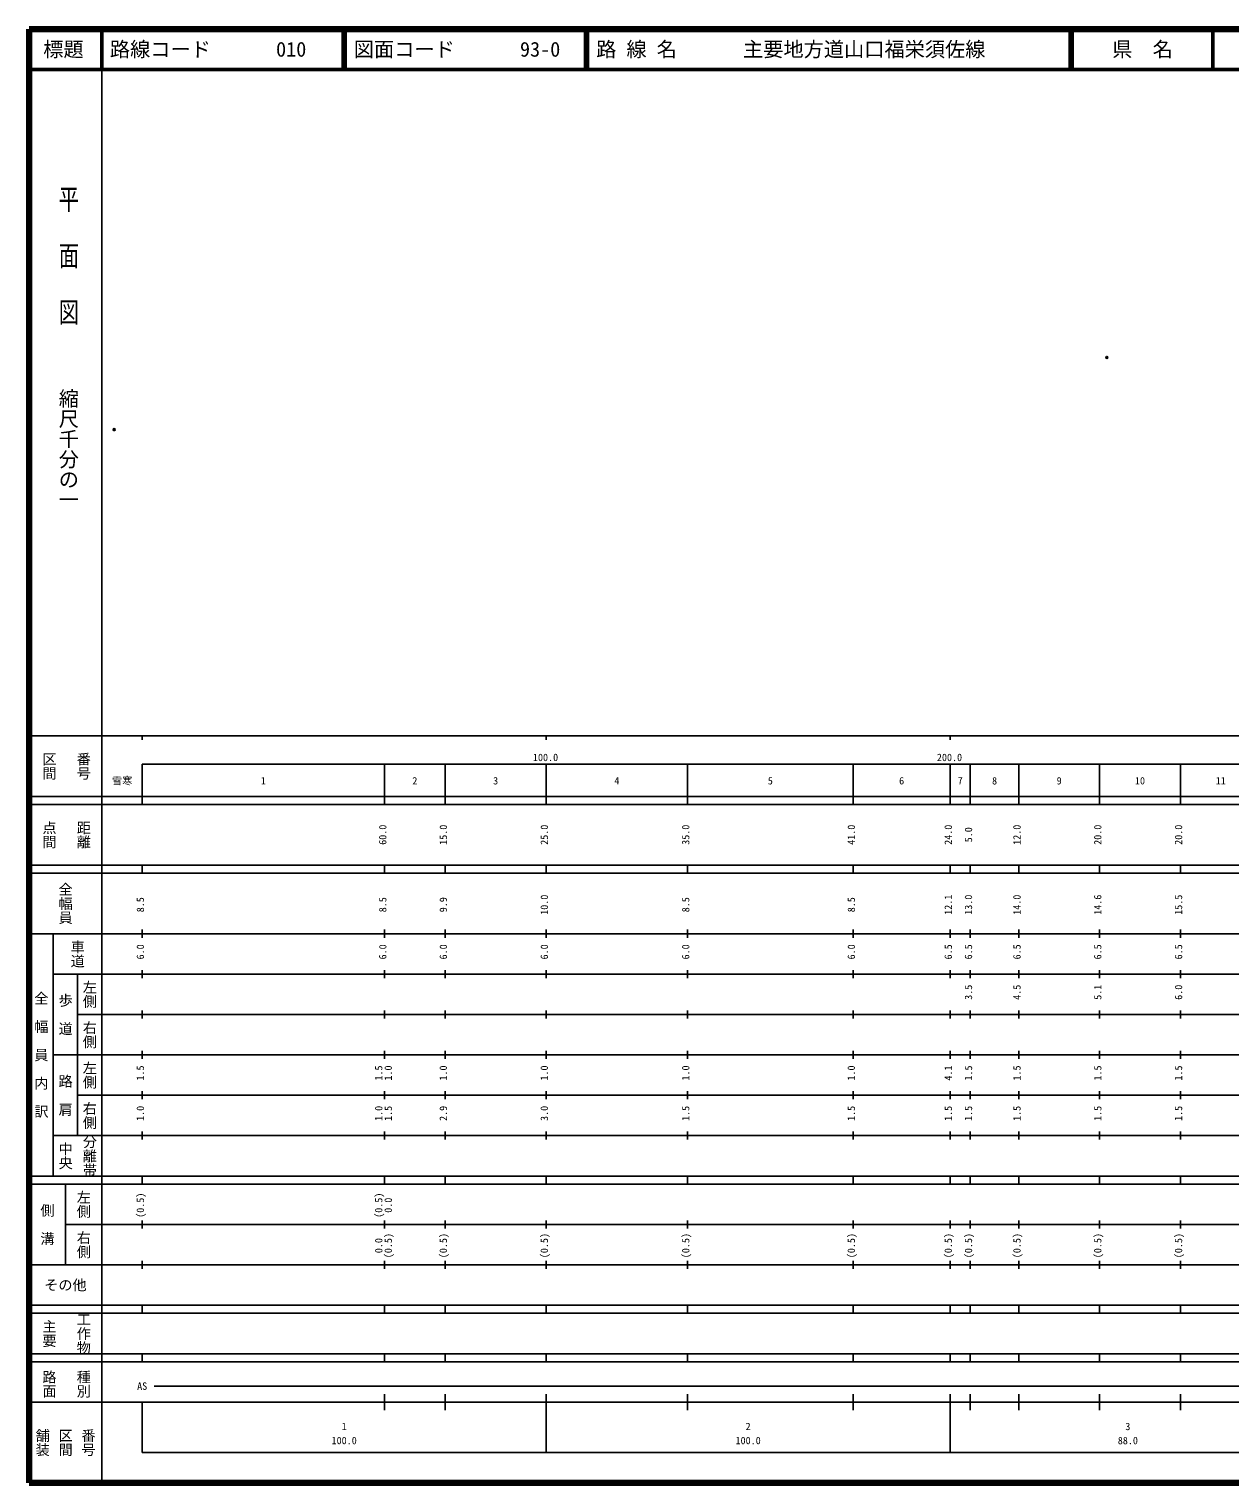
# Model space of a CAD drawing. Units: millimetres on the paper. Extents: x 40 to 680, y 20 to 380.
# Drawn here: x 40 to 337.3, y 20 to 380 of the extents above; entities that cross this region are included whole.
import ezdxf
from ezdxf.enums import TextEntityAlignment as Align

# ---------------------------------------------------------------- set-up
doc = ezdxf.new("R2010")
doc.units = ezdxf.units.MM
doc.header["$PDMODE"] = 32
doc.header["$PDSIZE"] = 0.5
doc.layers.add('M-OTRS', color=6, linetype='Continuous')
doc.layers.add('M-TTL-TXT', color=7, linetype='Continuous')
for name, color, linetype, lineweight in [('M-TTL', 2, 'Continuous', 140), ('M-TTL-BAND', 7, 'Continuous', 25), ('M-TTL-LINE', 7, 'Continuous', 50)]:
    doc.layers.add(name, color=color, linetype=linetype, lineweight=lineweight)
doc.styles.add('@ＭＳ ゴシック', font='')
doc.styles.add('ＭＳ ゴシック', font='')
doc.styles.get('@ＭＳ ゴシック').set_extended_font_data('@MS Gothic')
doc.styles.get('ＭＳ ゴシック').set_extended_font_data('MS Gothic')

msp = doc.modelspace()

# ---------------------------------------------------------------- linework, layer by layer
at = {"layer": 'M-OTRS'}
for p in [(306.784, 298.7), (61.071, 280.816)]:
    msp.add_point(p, dxfattribs=at)
at = {"layer": 'M-TTL'}
for p, q in [((40, 380), (40, 20)), ((680, 380), (40, 380)), ((40, 20), (680, 20))]:
    msp.add_line(p, q, dxfattribs=at)
at = {"layer": 'M-TTL-BAND'}
for p, q in [((58, 370), (58, 20)), ((40, 205), (579, 205)), ((68, 205), (68, 204)), ((168, 205), (168, 204)), ((268, 205), (268, 204)), ((68, 198), (579, 198)), ((68, 198), (68, 188)), ((128, 188), (128, 198)), ((143, 188), (143, 198)), ((168, 188), (168, 198)), ((203, 188), (203, 198)), ((244, 188), (244, 198)), ((268, 188), (268, 198)), ((273, 188), (273, 198)), ((285, 188), (285, 198)), ((305, 188), (305, 198)), ((325, 188), (325, 198)), ((40, 190), (579, 190)), ((40, 188), (579, 188)), ((40, 173), (579, 173)), ((68, 171), (68, 173)), ((128, 171), (128, 173)), ((143, 171), (143, 173)), ((168, 171), (168, 173)), ((203, 171), (203, 173)), ((244, 171), (244, 173)), ((268, 171), (268, 173)), ((273, 171), (273, 173)), ((285, 171), (285, 173)), ((305, 171), (305, 173)), ((325, 171), (325, 173)), ((40, 171), (579, 171)), ((40, 156), (579, 156)), ((46, 96), (46, 156)), ((68, 155), (68, 157)), ((128, 155), (128, 157)), ((143, 155), (143, 157)), ((168, 155), (168, 157)), ((203, 155), (203, 157)), ((244, 155), (244, 157)), ((268, 155), (268, 157)), ((273, 155), (273, 157)), ((285, 155), (285, 157)), ((305, 155), (305, 157)), ((325, 155), (325, 157)), ((46, 146), (579, 146)), ((52, 146), (52, 106)), ((68, 145), (68, 147)), ((128, 145), (128, 147)), ((143, 145), (143, 147)), ((168, 145), (168, 147)), ((203, 145), (203, 147)), ((244, 145), (244, 147)), ((268, 145), (268, 147)), ((273, 145), (273, 147)), ((285, 145), (285, 147)), ((305, 145), (305, 147)), ((325, 145), (325, 147)), ((68, 135), (68, 137)), ((128, 135), (128, 137)), ((143, 135), (143, 137)), ((168, 135), (168, 137)), ((203, 135), (203, 137)), ((244, 135), (244, 137)), ((268, 135), (268, 137)), ((273, 135), (273, 137)), ((285, 135), (285, 137)), ((305, 135), (305, 137)), ((325, 135), (325, 137)), ((52, 136), (579, 136)), ((46, 126), (579, 126)), ((68, 125), (68, 127)), ((128, 125), (128, 127)), ((143, 125), (143, 127)), ((168, 125), (168, 127)), ((203, 125), (203, 127)), ((244, 125), (244, 127)), ((268, 125), (268, 127)), ((273, 125), (273, 127)), ((285, 125), (285, 127)), ((305, 125), (305, 127)), ((325, 125), (325, 127)), ((52, 116), (579, 116)), ((68, 115), (68, 117)), ((128, 115), (128, 117)), ((143, 115), (143, 117)), ((168, 115), (168, 117)), ((203, 115), (203, 117)), ((244, 115), (244, 117)), ((268, 115), (268, 117)), ((273, 115), (273, 117)), ((285, 115), (285, 117)), ((305, 115), (305, 117)), ((325, 115), (325, 117)), ((46, 106), (579, 106)), ((68, 105), (68, 107)), ((128, 105), (128, 107)), ((143, 105), (143, 107)), ((168, 105), (168, 107)), ((203, 105), (203, 107)), ((244, 105), (244, 107)), ((268, 105), (268, 107)), ((273, 105), (273, 107)), ((285, 105), (285, 107)), ((305, 105), (305, 107)), ((325, 105), (325, 107)), ((40, 96), (579, 96)), ((40, 94), (579, 94)), ((49, 94), (49, 74)), ((68, 94), (68, 96)), ((128, 94), (128, 96)), ((143, 94), (143, 96)), ((168, 94), (168, 96)), ((203, 94), (203, 96)), ((244, 94), (244, 96)), ((268, 94), (268, 96)), ((273, 94), (273, 96)), ((285, 94), (285, 96)), ((305, 94), (305, 96)), ((325, 94), (325, 96)), ((49, 84), (579, 84)), ((68, 83), (68, 85)), ((128, 83), (128, 85)), ((143, 83), (143, 85)), ((168, 83), (168, 85)), ((203, 83), (203, 85)), ((244, 83), (244, 85)), ((268, 83), (268, 85)), ((273, 83), (273, 85)), ((285, 83), (285, 85)), ((305, 83), (305, 85)), ((325, 83), (325, 85)), ((40, 74), (579, 74)), ((68, 73), (68, 75)), ((128, 73), (128, 75)), ((143, 73), (143, 75)), ((168, 73), (168, 75)), ((203, 73), (203, 75)), ((244, 73), (244, 75)), ((268, 73), (268, 75)), ((273, 73), (273, 75)), ((285, 73), (285, 75)), ((305, 73), (305, 75)), ((325, 73), (325, 75)), ((40, 64), (579, 64)), ((40, 62), (579, 62)), ((68, 62), (68, 64)), ((128, 62), (128, 64)), ((143, 62), (143, 64)), ((168, 62), (168, 64)), ((203, 62), (203, 64)), ((244, 62), (244, 64)), ((268, 62), (268, 64)), ((273, 62), (273, 64)), ((285, 62), (285, 64)), ((305, 62), (305, 64)), ((325, 62), (325, 64)), ((40, 52), (579, 52)), ((68, 50), (68, 52)), ((128, 50), (128, 52)), ((143, 50), (143, 52)), ((168, 50), (168, 52)), ((203, 50), (203, 52)), ((244, 50), (244, 52)), ((268, 50), (268, 52)), ((273, 50), (273, 52)), ((285, 50), (285, 52)), ((305, 50), (305, 52)), ((325, 50), (325, 52)), ((40, 50), (579, 50)), ((71, 44), (561, 44)), ((40, 40), (579, 40)), ((68, 40), (68, 27.5)), ((128, 38), (128, 42)), ((143, 38), (143, 42)), ((168, 27.5), (168, 42)), ((203, 38), (203, 42)), ((244, 38), (244, 42)), ((268, 27.5), (268, 42)), ((273, 38), (273, 42)), ((285, 38), (285, 42)), ((305, 38), (305, 42)), ((325, 38), (325, 42)), ((68, 27.5), (579, 27.5))]:
    msp.add_line(p, q, dxfattribs=at)
at = {"layer": 'M-TTL-LINE'}
for p, q in [((58, 380), (58, 370)), ((117.75, 380), (117.75, 370)), ((118.25, 380), (118.25, 370)), ((177.75, 380), (177.75, 370)), ((178.25, 380), (178.25, 370)), ((297.75, 380), (297.75, 370)), ((298.25, 380), (298.25, 370)), ((333, 380), (333, 370)), ((40, 370), (680, 370))]:
    msp.add_line(p, q, dxfattribs=at)

# ---------------------------------------------------------------- texts
at = {"layer": 'M-TTL-BAND', "style": '@ＭＳ ゴシック', "width": 1.4}
msp.add_text('平  面  図', height=3.666, rotation=270, dxfattribs=at).set_placement((49.777, 306.475), align=Align.MIDDLE_RIGHT)
at = {"layer": 'M-TTL-BAND', "style": '@ＭＳ ゴシック'}
msp.add_text('縮尺千分の一', height=3.666, rotation=270, dxfattribs=at).set_placement((49.777, 261.03), align=Align.MIDDLE_RIGHT)
for s, p in [('区間', (45, 197.5)), ('番号', (53.5, 197.5)), ('点間', (45, 180.5)), ('距離', (53.5, 180.5)), ('全幅員', (49, 163.5)), ('車道', (52, 151)), ('左側', (55, 141)), ('全\u3000幅\u3000員\u3000内\u3000訳', (43, 126)), ('歩\u3000道', (49, 136)), ('右側', (55, 131)), ('左側', (55, 121)), ('路\u3000肩', (49, 116)), ('右側', (55, 111)), ('分離帯', (55, 101)), ('中央', (49, 101)), ('左側', (53.5, 89)), ('側\u3000溝', (44.5, 84)), ('右側', (53.5, 79)), ('工作物', (53.5, 57)), ('主要', (45, 57)), ('路面', (45, 44.5)), ('種別', (53.5, 44.5)), ('舗装', (43.333, 30)), ('区間', (49, 30)), ('番号', (54.667, 30))]:
    msp.add_text(s, height=2.566, rotation=270, dxfattribs=at).set_placement(p, align=Align.MIDDLE_CENTER)
at = {"layer": 'M-TTL-BAND', "style": 'ＭＳ ゴシック'}
for s, p in [('100.0', (167.844, 198.195)), ('200.0', (267.844, 198.195)), ('雪寒', (63.041, 192.405)), ('1', (98, 192.405)), ('2', (135.5, 192.405)), ('3', (155.5, 192.405)), ('4', (185.5, 192.405)), ('5', (223.5, 192.405)), ('6', (256, 192.405)), ('7', (270.5, 192.405)), ('8', (279, 192.405)), ('9', (295, 192.405)), ('10', (315, 192.405)), ('11', (335, 192.405)), ('AS', (68, 42.5)), ('1', (118, 32.523)), ('2', (218, 32.523)), ('3', (312, 32.523)), ('100.0', (118, 29.033)), ('100.0', (218, 29.033)), ('88.0', (312, 29.033))]:
    msp.add_text(s, height=1.833, dxfattribs=at).set_placement(p, align=Align.BOTTOM_CENTER)
for s, p in [('60.0', (129, 180.5)), ('15.0', (144, 180.5)), ('25.0', (169, 180.5)), ('35.0', (204, 180.5)), ('41.0', (245, 180.5)), ('24.0', (269, 180.5)), ('5.0', (274, 180.5)), ('12.0', (286, 180.5)), ('20.0', (306, 180.5)), ('20.0', (326, 180.5)), ('8.5', (69, 163.174)), ('8.5', (129, 163.174)), ('9.9', (144, 163.174)), ('10.0', (169, 163.174)), ('8.5', (204, 163.174)), ('8.5', (245, 163.174)), ('12.1', (269, 163.174)), ('13.0', (274, 163.174)), ('14.0', (286, 163.174)), ('14.6', (306, 163.174)), ('15.5', (326, 163.174)), ('6.0', (69, 151.5)), ('6.0', (129, 151.5)), ('6.0', (144, 151.5)), ('6.0', (169, 151.5)), ('6.0', (204, 151.5)), ('6.0', (245, 151.5)), ('6.5', (269, 151.5)), ('6.5', (274, 151.5)), ('6.5', (286, 151.5)), ('6.5', (306, 151.5)), ('6.5', (326, 151.5)), ('3.5', (274, 141.5)), ('4.5', (286, 141.5)), ('5.1', (306, 141.5)), ('6.0', (326, 141.5)), ('1.5', (69, 121.5)), ('1.5', (128, 121.5)), ('1.0', (130.37, 121.5)), ('1.0', (144, 121.5)), ('1.0', (169, 121.5)), ('1.0', (204, 121.5)), ('1.0', (245, 121.5)), ('4.1', (269, 121.5)), ('1.5', (274, 121.5)), ('1.5', (286, 121.5)), ('1.5', (306, 121.5)), ('1.5', (326, 121.5)), ('1.0', (69, 111.5)), ('1.0', (128, 111.5)), ('1.5', (130.37, 111.5)), ('2.9', (144, 111.5)), ('3.0', (169, 111.5)), ('1.5', (204, 111.5)), ('1.5', (245, 111.5)), ('1.5', (269, 111.5)), ('1.5', (274, 111.5)), ('1.5', (286, 111.5)), ('1.5', (306, 111.5)), ('1.5', (326, 111.5)), ('(0.5)', (69, 88.764)), ('(0.5)', (128, 88.764)), ('0.0', (130.37, 88.764)), ('0.0', (128, 78.764)), ('(0.5)', (130.37, 78.764)), ('(0.5)', (144, 78.764)), ('(0.5)', (169, 78.764)), ('(0.5)', (204, 78.764)), ('(0.5)', (245, 78.764)), ('(0.5)', (269, 78.764)), ('(0.5)', (274, 78.764)), ('(0.5)', (286, 78.764)), ('(0.5)', (306, 78.764)), ('(0.5)', (326, 78.764))]:
    msp.add_text(s, height=1.833, rotation=90, dxfattribs=at).set_placement(p, align=Align.BOTTOM_CENTER)
msp.add_text('その他', height=2.566, dxfattribs=at).set_placement((49, 69), align=Align.MIDDLE_CENTER)
at = {"layer": 'M-TTL-TXT', "style": 'ＭＳ ゴシック'}
for s, p in [('標題', (48.5, 375)), ('県\u3000名', (315.625, 375))]:
    msp.add_text(s, height=3.666, dxfattribs=at).set_placement(p, align=Align.MIDDLE_CENTER)
for s, p in [('路線コード', (60, 375)), ('010', (101.142, 375)), ('図面コード', (120.38, 375)), ('93-0', (161.521, 375)), ('路 線 名', (180.38, 375)), ('主要地方道山口福栄須佐線', (216.734, 375))]:
    msp.add_text(s, height=3.666, dxfattribs=at).set_placement(p, align=Align.MIDDLE_LEFT)

doc.saveas('drawing.dxf')
